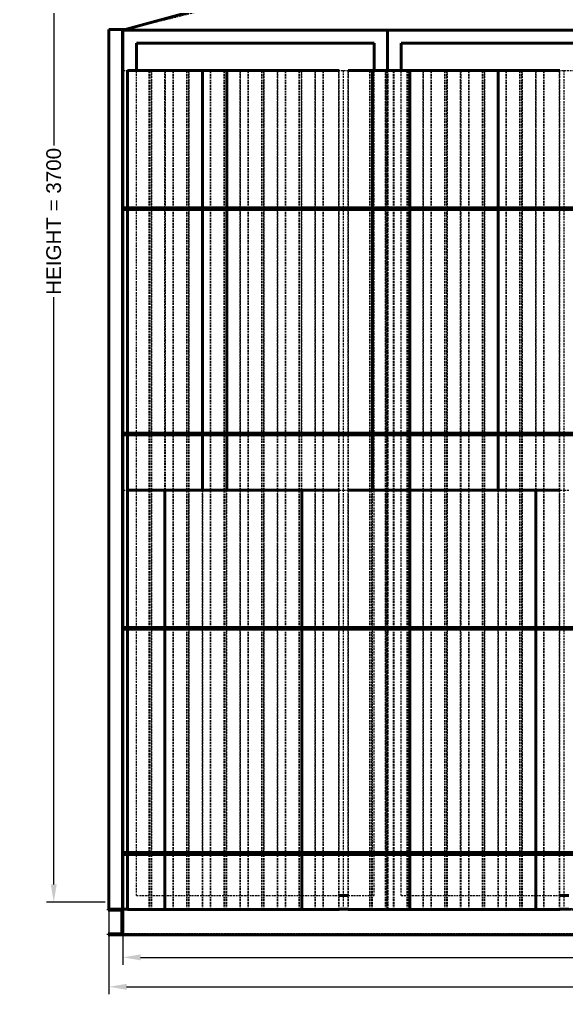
# Model space of a CAD drawing. Header units: millimetres. Extents: x 1091 to 14628, y 360 to 10440.
# Drawn here: x 1091 to 2578, y 6268 to 8922 of the extents above; entities that cross this region are included whole.
import ezdxf

# ---------------------------------------------------------------- set-up
doc = ezdxf.new("R2010")
doc.units = ezdxf.units.MM
doc.linetypes.add('Hidden', pattern=[15, 5, -3, 5, -2])
for name, color, linetype, lineweight in [('Default', 7, 'Continuous', 50), ('Edges', 7, 'Hidden', 15), ('HiddenEdges', 2, 'Hidden', 15), ('HiddenSilhouettes', 2, 'Hidden', 15), ('HiddenWires', 7, 'Hidden', 15), ('Silhouettes', 7, 'Continuous', 50), ('Wires', 7, 'Hidden', 15)]:
    doc.layers.add(name, color=color, linetype=linetype, lineweight=lineweight)
doc.layers.add('Dimension', color=7, linetype='Continuous', lineweight=50, true_color=0x6495ed)
doc.styles.add('Default', font='arial.ttf')
doc.dimstyles.get("Standard").update_dxf_attribs({"dimtxt": 0.18, "dimasz": 0.18, "dimexe": 0.18, "dimexo": 0.0625, "dimgap": 0.09, "dimtad": 0, "dimtih": 1, "dimtoh": 1, "dimdec": 4, "dimzin": 0, "dimdsep": 46, "dimtxsty": 'Standard', "dimcen": 0.09, "dimadec": 0, "dimazin": 0, "dimtfac": 1, "dimtdec": 4, "dimtofl": 0, "dimtmove": 0, "dimatfit": 3, "dimfxl": 1, "dimtolj": 1, "dimtzin": 0, "dimarcsym": 0})

# ---------------------------------------------------------------- blocks, each defined once
blk = doc.blocks.new('Left')
at = {"layer": 'Edges'}
blk.add_lwpolyline([(-1500, 519.8), (-282.8, 819.8)], dxfattribs=at)
for points in [[(-1427.3, 409.8, 0)], [(-1363.7, 409.8, 0)], [(-1362.5, 409.8, 0)], [(-1326.5, 409.8, 0)], [(-1325.3, 409.8, 0)], [(-1261.7, 409.8, 0)], [(-1260.5, 409.8, 0)], [(-1224.5, 409.8, 0)], [(-1223.3, 409.8, 0)], [(-1159.7, 409.8, 0)], [(-1121.3, 409.8, 0)], [(-1057.7, 409.8, 0)], [(-1056.5, 409.8, 0)], [(-1020.5, 409.8, 0)], [(-976.3, 409.8, 0)], [(-954.5, 409.8, 0)], [(-762.5, 409.8, 0)], [(-726.5, 409.8, 0)], [(-725.3, 409.8, 0)], [(-682.3, 409.8, 0)], [(-661.7, 409.8, 0)], [(-660.5, 409.8, 0)], [(-624.5, 409.8, 0)], [(-623.3, 409.8, 0)], [(-559.7, 409.8, 0)], [(-558.5, 409.8, 0)], [(-522.5, 409.8, 0)], [(-521.3, 409.8, 0)], [(-456.5, 409.8, 0)], [(-420.5, 409.8, 0)], [(-419.3, 409.8, 0)], [(-376.3, 409.8, 0)], [(-355.7, 409.8, 0)]]:
    blk.add_polyline3d(points, close=True, dxfattribs=at)
for points in [[(-1421.5, 36.8, 0), (-1421.5, 409.8, 0)], [(-1385.5, 36.8, 0), (-1385.5, 409.8, 0)], [(-1319.5, 36.8, 0), (-1319.5, 409.8, 0)], [(-1181.5, 36.8, 0), (-1181.5, 409.8, 0)], [(-1115.5, 36.8, 0), (-1115.5, 409.8, 0)], [(-1079.5, 36.8, 0), (-1079.5, 409.8, 0)], [(-1013.5, 36.8, 0), (-1013.5, 409.8, 0)], [(-977.5, 36.8, 0), (-977.5, 409.8, 0)], [(-911.5, 36.8, 0), (-911.5, 409.8, 0)], [(-887.5, 36.8, 0), (-887.5, 409.8, 0)], [(-785.5, 36.8, 0), (-785.5, 409.8, 0)], [(-683.5, 36.8, 0), (-683.5, 409.8, 0)], [(-617.5, 36.8, 0), (-617.5, 409.8, 0)], [(-581.5, 36.8, 0), (-581.5, 409.8, 0)], [(-515.5, 36.8, 0), (-515.5, 409.8, 0)], [(-413.5, 36.8, 0), (-413.5, 409.8, 0)], [(-377.5, 36.8, 0), (-377.5, 409.8, 0)], [(-311.5, 36.8, 0), (-311.5, 409.8, 0)], [(-1421.5, -575.2, 0), (-1421.5, 31.8, 0)], [(-1385.5, -575.2, 0), (-1385.5, 31.8, 0)], [(-1319.5, -575.2, 0), (-1319.5, 31.8, 0)], [(-1181.5, -575.2, 0), (-1181.5, 31.8, 0)], [(-1115.5, -575.2, 0), (-1115.5, 31.8, 0)], [(-1079.5, -575.2, 0), (-1079.5, 31.8, 0)], [(-1013.5, -575.2, 0), (-1013.5, 31.8, 0)], [(-977.5, -575.2, 0), (-977.5, 31.8, 0)], [(-911.5, -575.2, 0), (-911.5, 31.8, 0)], [(-887.5, -575.2, 0), (-887.5, 31.8, 0)], [(-785.5, -575.2, 0), (-785.5, 31.8, 0)], [(-683.5, -575.2, 0), (-683.5, 31.8, 0)], [(-617.5, -575.2, 0), (-617.5, 31.8, 0)], [(-581.5, -575.2, 0), (-581.5, 31.8, 0)], [(-515.5, -575.2, 0), (-515.5, 31.8, 0)], [(-413.5, -575.2, 0), (-413.5, 31.8, 0)], [(-377.5, -575.2, 0), (-377.5, 31.8, 0)], [(-311.5, -575.2, 0), (-311.5, 31.8, 0)], [(-1421.5, -730.2, 0), (-1421.5, -580.2, 0)], [(-1385.5, -730.2, 0), (-1385.5, -580.2, 0)], [(-1319.5, -730.2, 0), (-1319.5, -580.2, 0)], [(-1181.5, -730.2, 0), (-1181.5, -580.2, 0)], [(-1115.5, -730.2, 0), (-1115.5, -580.2, 0)], [(-1079.5, -730.2, 0), (-1079.5, -580.2, 0)], [(-1013.5, -730.2, 0), (-1013.5, -580.2, 0)], [(-977.5, -730.2, 0), (-977.5, -580.2, 0)], [(-911.5, -730.2, 0), (-911.5, -580.2, 0)], [(-887.5, -730.2, 0), (-887.5, -580.2, 0)], [(-785.5, -730.2, 0), (-785.5, -580.2, 0)], [(-683.5, -730.2, 0), (-683.5, -580.2, 0)], [(-617.5, -730.2, 0), (-617.5, -580.2, 0)], [(-581.5, -730.2, 0), (-581.5, -580.2, 0)], [(-515.5, -730.2, 0), (-515.5, -580.2, 0)], [(-413.5, -730.2, 0), (-413.5, -580.2, 0)], [(-377.5, -730.2, 0), (-377.5, -580.2, 0)], [(-311.5, -730.2, 0), (-311.5, -580.2, 0)], [(-1421.5, -1103.2, 0), (-1421.5, -730.2, 0)], [(-1319.5, -1103.2, 0), (-1319.5, -730.2, 0)], [(-1283.5, -1103.2, 0), (-1283.5, -730.2, 0)], [(-1217.5, -1103.2, 0), (-1217.5, -730.2, 0)], [(-1181.5, -1103.2, 0), (-1181.5, -730.2, 0)], [(-1115.5, -1103.2, 0), (-1115.5, -730.2, 0)], [(-1079.5, -1103.2, 0), (-1079.5, -730.2, 0)], [(-977.5, -1103.2, 0), (-977.5, -730.2, 0)], [(-911.5, -1103.2, 0), (-911.5, -730.2, 0)], [(-887.5, -1103.2, 0), (-887.5, -730.2, 0)], [(-821.5, -1103.2, 0), (-821.5, -730.2, 0)], [(-785.5, -1103.2, 0), (-785.5, -730.2, 0)], [(-683.5, -1103.2, 0), (-683.5, -730.2, 0)], [(-617.5, -1103.2, 0), (-617.5, -730.2, 0)], [(-581.5, -1103.2, 0), (-581.5, -730.2, 0)], [(-515.5, -1103.2, 0), (-515.5, -730.2, 0)], [(-479.5, -1103.2, 0), (-479.5, -730.2, 0)], [(-413.5, -1103.2, 0), (-413.5, -730.2, 0)], [(-311.5, -1103.2, 0), (-311.5, -730.2, 0)], [(-1421.5, -1715.2, 0), (-1421.5, -1108.2, 0)], [(-1319.5, -1715.2, 0), (-1319.5, -1108.2, 0)], [(-1283.5, -1715.2, 0), (-1283.5, -1108.2, 0)], [(-1217.5, -1715.2, 0), (-1217.5, -1108.2, 0)], [(-1181.5, -1715.2, 0), (-1181.5, -1108.2, 0)], [(-1115.5, -1715.2, 0), (-1115.5, -1108.2, 0)], [(-1079.5, -1715.2, 0), (-1079.5, -1108.2, 0)], [(-977.5, -1715.2, 0), (-977.5, -1108.2, 0)], [(-911.5, -1715.2, 0), (-911.5, -1108.2, 0)], [(-887.5, -1715.2, 0), (-887.5, -1108.2, 0)], [(-821.5, -1715.2, 0), (-821.5, -1108.2, 0)], [(-785.5, -1715.2, 0), (-785.5, -1108.2, 0)], [(-683.5, -1715.2, 0), (-683.5, -1108.2, 0)], [(-617.5, -1715.2, 0), (-617.5, -1108.2, 0)], [(-581.5, -1715.2, 0), (-581.5, -1108.2, 0)], [(-515.5, -1715.2, 0), (-515.5, -1108.2, 0)], [(-479.5, -1715.2, 0), (-479.5, -1108.2, 0)], [(-413.5, -1715.2, 0), (-413.5, -1108.2, 0)], [(-311.5, -1715.2, 0), (-311.5, -1108.2, 0)], [(-1421.5, -1870.2, 0), (-1421.5, -1720.2, 0)], [(-1319.5, -1870.2, 0), (-1319.5, -1720.2, 0)], [(-1283.5, -1870.2, 0), (-1283.5, -1720.2, 0)], [(-1217.5, -1870.2, 0), (-1217.5, -1720.2, 0)], [(-1181.5, -1870.2, 0), (-1181.5, -1720.2, 0)], [(-1115.5, -1870.2, 0), (-1115.5, -1720.2, 0)], [(-1079.5, -1870.2, 0), (-1079.5, -1720.2, 0)], [(-977.5, -1870.2, 0), (-977.5, -1720.2, 0)], [(-911.5, -1870.2, 0), (-911.5, -1720.2, 0)], [(-887.5, -1870.2, 0), (-887.5, -1720.2, 0)], [(-821.5, -1870.2, 0), (-821.5, -1720.2, 0)], [(-785.5, -1870.2, 0), (-785.5, -1720.2, 0)], [(-683.5, -1870.2, 0), (-683.5, -1720.2, 0)], [(-617.5, -1870.2, 0), (-617.5, -1720.2, 0)], [(-581.5, -1870.2, 0), (-581.5, -1720.2, 0)], [(-515.5, -1870.2, 0), (-515.5, -1720.2, 0)], [(-479.5, -1870.2, 0), (-479.5, -1720.2, 0)], [(-413.5, -1870.2, 0), (-413.5, -1720.2, 0)], [(-311.5, -1870.2, 0), (-311.5, -1720.2, 0)]]:
    blk.add_polyline3d(points, dxfattribs=at)
at = {"layer": 'HiddenEdges'}
for points in [[(-1536.8, 506, 0), (-1538, 506, 0)], [(-1536.8, -1867.8, 0), (-1536.8, 519.8, 0)], [(-1500, 519.8, 0), (-1536.8, 519.8, 0)], [(-1498.8, -1867.8, 0), (-1498.8, 519.8, 0)], [(-781.2, -1867.8, 0), (-781.2, 519.8, 0)], [(-778.8, -1867.8, 0), (-778.8, 519.8, 0)], [(-1427.3, -730.2, 0), (-1427.3, 409.8, 0)], [(-1363.7, -730.2, 0), (-1363.7, 409.8, 0)], [(-1362.5, -730.2, 0), (-1362.5, 409.8, 0)], [(-1326.5, -730.2, 0), (-1326.5, 409.8, 0)], [(-1325.3, -730.2, 0), (-1325.3, 409.8, 0)], [(-1261.7, -730.2, 0), (-1261.7, 409.8, 0)], [(-1260.5, -730.2, 0), (-1260.5, 409.8, 0)], [(-1224.5, -730.2, 0), (-1224.5, 409.8, 0)], [(-1223.3, -730.2, 0), (-1223.3, 409.8, 0)], [(-1159.7, -730.2, 0), (-1159.7, 409.8, 0)], [(-1121.3, -730.2, 0), (-1121.3, 409.8, 0)], [(-1057.7, -730.2, 0), (-1057.7, 409.8, 0)], [(-1056.5, -730.2, 0), (-1056.5, 409.8, 0)], [(-1020.5, -730.2, 0), (-1020.5, 409.8, 0)], [(-976.3, -730.2, 0), (-976.3, 409.8, 0)], [(-954.5, -730.2, 0), (-954.5, 409.8, 0)], [(-762.5, -730.2, 0), (-762.5, 409.8, 0)], [(-726.5, -730.2, 0), (-726.5, 409.8, 0)], [(-725.3, -730.2, 0), (-725.3, 409.8, 0)], [(-682.3, -730.2, 0), (-682.3, 409.8, 0)], [(-661.7, -730.2, 0), (-661.7, 409.8, 0)], [(-660.5, -730.2, 0), (-660.5, 409.8, 0)], [(-624.5, -730.2, 0), (-624.5, 409.8, 0)], [(-623.3, -730.2, 0), (-623.3, 409.8, 0)], [(-559.7, -730.2, 0), (-559.7, 409.8, 0)], [(-558.5, -730.2, 0), (-558.5, 409.8, 0)], [(-522.5, -730.2, 0), (-522.5, 409.8, 0)], [(-521.3, -730.2, 0), (-521.3, 409.8, 0)], [(-456.5, -730.2, 0), (-456.5, 409.8, 0)], [(-420.5, -730.2, 0), (-420.5, 409.8, 0)], [(-419.3, -730.2, 0), (-419.3, 409.8, 0)], [(-376.3, -730.2, 0), (-376.3, 409.8, 0)], [(-355.7, -730.2, 0), (-355.7, 409.8, 0)], [(-1421.5, 31.8, 0), (-1421.5, 36.8, 0)], [(-1385.5, 31.8, 0), (-1385.5, 36.8, 0)], [(-1319.5, 31.8, 0), (-1319.5, 36.8, 0)], [(-1181.5, 31.8, 0), (-1181.5, 36.8, 0)], [(-1115.5, 31.8, 0), (-1115.5, 36.8, 0)], [(-1079.5, 31.8, 0), (-1079.5, 36.8, 0)], [(-1013.5, 31.8, 0), (-1013.5, 36.8, 0)], [(-977.5, 31.8, 0), (-977.5, 36.8, 0)], [(-911.5, 31.8, 0), (-911.5, 36.8, 0)], [(-887.5, 31.8, 0), (-887.5, 36.8, 0)], [(-785.5, 31.8, 0), (-785.5, 36.8, 0)], [(-683.5, 31.8, 0), (-683.5, 36.8, 0)], [(-617.5, 31.8, 0), (-617.5, 36.8, 0)], [(-581.5, 31.8, 0), (-581.5, 36.8, 0)], [(-515.5, 31.8, 0), (-515.5, 36.8, 0)], [(-413.5, 31.8, 0), (-413.5, 36.8, 0)], [(-377.5, 31.8, 0), (-377.5, 36.8, 0)], [(-311.5, 31.8, 0), (-311.5, 36.8, 0)], [(-1421.5, -580.2, 0), (-1421.5, -575.2, 0)], [(-1385.5, -580.2, 0), (-1385.5, -575.2, 0)], [(-1319.5, -580.2, 0), (-1319.5, -575.2, 0)], [(-1181.5, -580.2, 0), (-1181.5, -575.2, 0)], [(-1115.5, -580.2, 0), (-1115.5, -575.2, 0)], [(-1079.5, -580.2, 0), (-1079.5, -575.2, 0)], [(-1013.5, -580.2, 0), (-1013.5, -575.2, 0)], [(-977.5, -580.2, 0), (-977.5, -575.2, 0)], [(-911.5, -580.2, 0), (-911.5, -575.2, 0)], [(-887.5, -580.2, 0), (-887.5, -575.2, 0)], [(-785.5, -580.2, 0), (-785.5, -575.2, 0)], [(-683.5, -580.2, 0), (-683.5, -575.2, 0)], [(-617.5, -580.2, 0), (-617.5, -575.2, 0)], [(-581.5, -580.2, 0), (-581.5, -575.2, 0)], [(-515.5, -580.2, 0), (-515.5, -575.2, 0)], [(-413.5, -580.2, 0), (-413.5, -575.2, 0)], [(-377.5, -580.2, 0), (-377.5, -575.2, 0)], [(-311.5, -580.2, 0), (-311.5, -575.2, 0)], [(-1428.5, -1870.2, 0), (-1428.5, -730.2, 0)], [(-1427.3, -1870.2, 0), (-1427.3, -730.2, 0)], [(-1422.7, -1870.2, 0), (-1422.7, -730.2, 0)], [(-1363.7, -1870.2, 0), (-1363.7, -730.2, 0)], [(-1326.5, -1870.2, 0), (-1326.5, -730.2, 0)], [(-1325.3, -1870.2, 0), (-1325.3, -730.2, 0)], [(-1261.7, -1870.2, 0), (-1261.7, -730.2, 0)], [(-1260.5, -1870.2, 0), (-1260.5, -730.2, 0)], [(-1224.5, -1870.2, 0), (-1224.5, -730.2, 0)], [(-1223.3, -1870.2, 0), (-1223.3, -730.2, 0)], [(-1159.7, -1870.2, 0), (-1159.7, -730.2, 0)], [(-1122.5, -1870.2, 0), (-1122.5, -730.2, 0)], [(-1121.3, -1870.2, 0), (-1121.3, -730.2, 0)], [(-1057.7, -1870.2, 0), (-1057.7, -730.2, 0)], [(-1056.5, -1870.2, 0), (-1056.5, -730.2, 0)], [(-1020.5, -1870.2, 0), (-1020.5, -730.2, 0)], [(-1014.7, -1870.2, 0), (-1014.7, -730.2, 0)], [(-955.7, -1870.2, 0), (-955.7, -730.2, 0)], [(-954.5, -1870.2, 0), (-954.5, -730.2, 0)], [(-886.3, -1870.2, 0), (-886.3, -730.2, 0)], [(-828.5, -1870.2, 0), (-828.5, -730.2, 0)], [(-763.7, -1870.2, 0), (-763.7, -730.2, 0)], [(-762.5, -1870.2, 0), (-762.5, -730.2, 0)], [(-726.5, -1870.2, 0), (-726.5, -730.2, 0)], [(-725.3, -1870.2, 0), (-725.3, -730.2, 0)], [(-682.3, -1870.2, 0), (-682.3, -730.2, 0)], [(-661.7, -1870.2, 0), (-661.7, -730.2, 0)], [(-660.5, -1870.2, 0), (-660.5, -730.2, 0)], [(-624.5, -1870.2, 0), (-624.5, -730.2, 0)], [(-623.3, -1870.2, 0), (-623.3, -730.2, 0)], [(-559.7, -1870.2, 0), (-559.7, -730.2, 0)], [(-522.5, -1870.2, 0), (-522.5, -730.2, 0)], [(-521.3, -1870.2, 0), (-521.3, -730.2, 0)], [(-516.7, -1870.2, 0), (-516.7, -730.2, 0)], [(-457.7, -1870.2, 0), (-457.7, -730.2, 0)], [(-456.5, -1870.2, 0), (-456.5, -730.2, 0)], [(-420.5, -1870.2, 0), (-420.5, -730.2, 0)], [(-355.7, -1870.2, 0), (-355.7, -730.2, 0)], [(-354.5, -1870.2, 0), (-354.5, -730.2, 0)], [(-312.7, -1870.2, 0), (-312.7, -730.2, 0)], [(-1421.5, -1108.2, 0), (-1421.5, -1103.2, 0)], [(-1319.5, -1108.2, 0), (-1319.5, -1103.2, 0)], [(-1283.5, -1108.2, 0), (-1283.5, -1103.2, 0)], [(-1217.5, -1108.2, 0), (-1217.5, -1103.2, 0)], [(-1181.5, -1108.2, 0), (-1181.5, -1103.2, 0)], [(-1115.5, -1108.2, 0), (-1115.5, -1103.2, 0)], [(-1079.5, -1108.2, 0), (-1079.5, -1103.2, 0)], [(-977.5, -1108.2, 0), (-977.5, -1103.2, 0)], [(-911.5, -1108.2, 0), (-911.5, -1103.2, 0)], [(-887.5, -1108.2, 0), (-887.5, -1103.2, 0)], [(-821.5, -1108.2, 0), (-821.5, -1103.2, 0)], [(-785.5, -1108.2, 0), (-785.5, -1103.2, 0)], [(-683.5, -1108.2, 0), (-683.5, -1103.2, 0)], [(-617.5, -1108.2, 0), (-617.5, -1103.2, 0)], [(-581.5, -1108.2, 0), (-581.5, -1103.2, 0)], [(-515.5, -1108.2, 0), (-515.5, -1103.2, 0)], [(-479.5, -1108.2, 0), (-479.5, -1103.2, 0)], [(-413.5, -1108.2, 0), (-413.5, -1103.2, 0)], [(-311.5, -1108.2, 0), (-311.5, -1103.2, 0)], [(-1421.5, -1720.2, 0), (-1421.5, -1715.2, 0)], [(-1319.5, -1720.2, 0), (-1319.5, -1715.2, 0)], [(-1283.5, -1720.2, 0), (-1283.5, -1715.2, 0)], [(-1217.5, -1720.2, 0), (-1217.5, -1715.2, 0)], [(-1181.5, -1720.2, 0), (-1181.5, -1715.2, 0)], [(-1115.5, -1720.2, 0), (-1115.5, -1715.2, 0)], [(-1079.5, -1720.2, 0), (-1079.5, -1715.2, 0)], [(-977.5, -1720.2, 0), (-977.5, -1715.2, 0)], [(-911.5, -1720.2, 0), (-911.5, -1715.2, 0)], [(-887.5, -1720.2, 0), (-887.5, -1715.2, 0)], [(-821.5, -1720.2, 0), (-821.5, -1715.2, 0)], [(-785.5, -1720.2, 0), (-785.5, -1715.2, 0)], [(-683.5, -1720.2, 0), (-683.5, -1715.2, 0)], [(-617.5, -1720.2, 0), (-617.5, -1715.2, 0)], [(-581.5, -1720.2, 0), (-581.5, -1715.2, 0)], [(-515.5, -1720.2, 0), (-515.5, -1715.2, 0)], [(-479.5, -1720.2, 0), (-479.5, -1715.2, 0)], [(-413.5, -1720.2, 0), (-413.5, -1715.2, 0)], [(-311.5, -1720.2, 0), (-311.5, -1715.2, 0)], [(-1536.8, -1854, 0), (-1538, -1854, 0)], [(1540, -1869, 0), (-1540, -1869, 0)], [(1540, -1872, 0), (-1540, -1872, 0)], [(-1500, -1867.8, 0), (-1536.8, -1867.8, 0)], [(1503, -1872, 0), (-1503, -1872, 0)], [(-781.2, -1867.8, 0), (-1498.8, -1867.8, 0)], [(358.8, -1867.8, 0), (-778.8, -1867.8, 0)], [(1540, -1936, 0), (-1540, -1936, 0)], [(1503, -1936, 0), (-1503, -1936, 0)], [(1540, -1939, 0), (-1540, -1939, 0)]]:
    blk.add_polyline3d(points, dxfattribs=at)
at = {"layer": 'HiddenSilhouettes'}
for points in [[(-1495.6, 521, 0), (-780, 521, 0)], [(-780, 521, 0), (360, 521, 0)], [(-780, 519.8, 0), (-780, 521, 0)], [(-1486.3, -730.2, 0), (-1486.3, 409.8, 0)], [(-1463.2, -1832.2, 0), (-1463.2, 409.8, 0)], [(-1428.5, -730.2, 0), (-1428.5, 409.8, 0)], [(-1422.7, -730.2, 0), (-1422.7, 409.8, 0)], [(-1384.3, -730.2, 0), (-1384.3, 409.8, 0)], [(-1320.7, -730.2, 0), (-1320.7, 409.8, 0)], [(-1282.3, -730.2, 0), (-1282.3, 409.8, 0)], [(-1218.7, -730.2, 0), (-1218.7, 409.8, 0)], [(-1180.3, -730.2, 0), (-1180.3, 409.8, 0)], [(-1158.5, -730.2, 0), (-1158.5, 409.8, 0)], [(-1122.5, -730.2, 0), (-1122.5, 409.8, 0)], [(-1116.7, -730.2, 0), (-1116.7, 409.8, 0)], [(-1078.3, -730.2, 0), (-1078.3, 409.8, 0)], [(-1019.3, -730.2, 0), (-1019.3, 409.8, 0)], [(-1014.7, -730.2, 0), (-1014.7, 409.8, 0)], [(-955.7, -730.2, 0), (-955.7, 409.8, 0)], [(-912.7, -730.2, 0), (-912.7, 409.8, 0)], [(-886.3, -730.2, 0), (-886.3, 409.8, 0)], [(-828.5, -730.2, 0), (-828.5, 409.8, 0)], [(-827.3, -730.2, 0), (-827.3, 409.8, 0)], [(-822.7, -730.2, 0), (-822.7, 409.8, 0)], [(-816.8, -1832.2, 0), (-816.8, 409.8, 0)], [(-784.3, -730.2, 0), (-784.3, 409.8, 0)], [(-780, -1869, 0), (-780, 409.8, 0)], [(-763.7, -730.2, 0), (-763.7, 409.8, 0)], [(-743.2, -1832.2, 0), (-743.2, 409.8, 0)], [(-720.7, -730.2, 0), (-720.7, 409.8, 0)], [(-618.7, -730.2, 0), (-618.7, 409.8, 0)], [(-580.3, -730.2, 0), (-580.3, 409.8, 0)], [(-516.7, -730.2, 0), (-516.7, 409.8, 0)], [(-478.3, -730.2, 0), (-478.3, 409.8, 0)], [(-457.7, -730.2, 0), (-457.7, 409.8, 0)], [(-414.7, -730.2, 0), (-414.7, 409.8, 0)], [(-354.5, -730.2, 0), (-354.5, 409.8, 0)], [(-312.7, -730.2, 0), (-312.7, 409.8, 0)], [(-1500, 31.8, 0), (-1500, 36.8, 0)], [(-1487.5, 31.8, 0), (-1487.5, 36.8, 0)], [(-1283.5, 31.8, 0), (-1283.5, 36.8, 0)], [(-1217.5, 31.8, 0), (-1217.5, 36.8, 0)], [(-821.5, 31.8, 0), (-821.5, 36.8, 0)], [(-719.5, 31.8, 0), (-719.5, 36.8, 0)], [(-479.5, 31.8, 0), (-479.5, 36.8, 0)], [(-1500, -580.2, 0), (-1500, -575.2, 0)], [(-1487.5, -580.2, 0), (-1487.5, -575.2, 0)], [(-1485, -580.2, 0), (-1485, -575.2, 0)], [(-1475, -580.2, 0), (-1475, -575.2, 0)], [(-1283.5, -580.2, 0), (-1283.5, -575.2, 0)], [(-1217.5, -580.2, 0), (-1217.5, -575.2, 0)], [(-925, -580.2, 0), (-925, -575.2, 0)], [(-915, -580.2, 0), (-915, -575.2, 0)], [(-885, -580.2, 0), (-885, -575.2, 0)], [(-875, -580.2, 0), (-875, -575.2, 0)], [(-821.5, -580.2, 0), (-821.5, -575.2, 0)], [(-719.5, -580.2, 0), (-719.5, -575.2, 0)], [(-479.5, -580.2, 0), (-479.5, -575.2, 0)], [(-325, -580.2, 0), (-325, -575.2, 0)], [(-315, -580.2, 0), (-315, -575.2, 0)], [(-1486.3, -1870.2, 0), (-1486.3, -730.2, 0)], [(-1428.5, -730.2, 0), (-1362.5, -730.2, 0)], [(-1427.3, -730.2, 0), (-1421.5, -730.2, 0)], [(-1385.5, -730.2, 0), (-1363.7, -730.2, 0)], [(-1384.3, -1870.2, 0), (-1384.3, -730.2, 0)], [(-1362.5, -1870.2, 0), (-1362.5, -730.2, 0)], [(-1326.5, -730.2, 0), (-1260.5, -730.2, 0)], [(-1325.3, -730.2, 0), (-1319.5, -730.2, 0)], [(-1320.7, -1870.2, 0), (-1320.7, -730.2, 0)], [(-1283.5, -730.2, 0), (-1261.7, -730.2, 0)], [(-1282.3, -1870.2, 0), (-1282.3, -730.2, 0)], [(-1224.5, -730.2, 0), (-1158.5, -730.2, 0)], [(-1223.3, -730.2, 0), (-1217.5, -730.2, 0)], [(-1218.7, -1870.2, 0), (-1218.7, -730.2, 0)], [(-1181.5, -730.2, 0), (-1159.7, -730.2, 0)], [(-1180.3, -1870.2, 0), (-1180.3, -730.2, 0)], [(-1158.5, -1870.2, 0), (-1158.5, -730.2, 0)], [(-1122.5, -730.2, 0), (-1058.8, -730.2, 0)], [(-1121.3, -730.2, 0), (-1115.5, -730.2, 0)], [(-1116.7, -1870.2, 0), (-1116.7, -730.2, 0)], [(-1079.5, -730.2, 0), (-1058.8, -730.2, 0)], [(-1078.3, -1870.2, 0), (-1078.3, -730.2, 0)], [(-1020.5, -730.2, 0), (-962.5, -730.2, 0)], [(-1019.3, -1870.2, 0), (-1019.3, -730.2, 0)], [(-1019.3, -730.2, 0), (-1013.5, -730.2, 0)], [(-977.5, -730.2, 0), (-962.5, -730.2, 0)], [(-976.3, -1870.2, 0), (-976.3, -730.2, 0)], [(-912.7, -1870.2, 0), (-912.7, -730.2, 0)], [(-828.5, -730.2, 0), (-770, -730.2, 0)], [(-827.3, -1870.2, 0), (-827.3, -730.2, 0)], [(-827.3, -730.2, 0), (-821.5, -730.2, 0)], [(-822.7, -1870.2, 0), (-822.7, -730.2, 0)], [(-785.5, -730.2, 0), (-770, -730.2, 0)], [(-784.3, -1870.2, 0), (-784.3, -730.2, 0)], [(-726.5, -730.2, 0), (-673.7, -730.2, 0)], [(-725.3, -730.2, 0), (-719.5, -730.2, 0)], [(-720.7, -1870.2, 0), (-720.7, -730.2, 0)], [(-683.5, -730.2, 0), (-673.7, -730.2, 0)], [(-624.5, -730.2, 0), (-577.5, -730.2, 0)], [(-623.3, -730.2, 0), (-617.5, -730.2, 0)], [(-618.7, -1870.2, 0), (-618.7, -730.2, 0)], [(-581.5, -730.2, 0), (-577.5, -730.2, 0)], [(-580.3, -1870.2, 0), (-580.3, -730.2, 0)], [(-558.5, -1870.2, 0), (-558.5, -730.2, 0)], [(-522.5, -730.2, 0), (-456.5, -730.2, 0)], [(-521.3, -730.2, 0), (-515.5, -730.2, 0)], [(-479.5, -730.2, 0), (-457.7, -730.2, 0)], [(-478.3, -1870.2, 0), (-478.3, -730.2, 0)], [(-420.5, -730.2, 0), (-354.5, -730.2, 0)], [(-419.3, -1870.2, 0), (-419.3, -730.2, 0)], [(-419.3, -730.2, 0), (-413.5, -730.2, 0)], [(-414.7, -1870.2, 0), (-414.7, -730.2, 0)], [(-377.5, -730.2, 0), (-355.7, -730.2, 0)], [(-376.3, -1870.2, 0), (-376.3, -730.2, 0)], [(-1500, -1108.2, 0), (-1500, -1103.2, 0)], [(-1487.5, -1108.2, 0), (-1487.5, -1103.2, 0)], [(-1385.5, -1108.2, 0), (-1385.5, -1103.2, 0)], [(-1013.5, -1108.2, 0), (-1013.5, -1103.2, 0)], [(-719.5, -1108.2, 0), (-719.5, -1103.2, 0)], [(-377.5, -1108.2, 0), (-377.5, -1103.2, 0)], [(-1500, -1720.2, 0), (-1500, -1715.2, 0)], [(-1487.5, -1720.2, 0), (-1487.5, -1715.2, 0)], [(-1485, -1720.2, 0), (-1485, -1715.2, 0)], [(-1475, -1720.2, 0), (-1475, -1715.2, 0)], [(-1385.5, -1720.2, 0), (-1385.5, -1715.2, 0)], [(-1013.5, -1720.2, 0), (-1013.5, -1715.2, 0)], [(-925, -1720.2, 0), (-925, -1715.2, 0)], [(-915, -1720.2, 0), (-915, -1715.2, 0)], [(-885, -1720.2, 0), (-885, -1715.2, 0)], [(-875, -1720.2, 0), (-875, -1715.2, 0)], [(-719.5, -1720.2, 0), (-719.5, -1715.2, 0)], [(-377.5, -1720.2, 0), (-377.5, -1715.2, 0)], [(-325, -1720.2, 0), (-325, -1715.2, 0)], [(-315, -1720.2, 0), (-315, -1715.2, 0)], [(-1463.2, -1832.2, 0), (-911.5, -1832.2, 0)], [(-887.5, -1832.2, 0), (-816.8, -1832.2, 0)], [(-743.2, -1832.2, 0), (-311.5, -1832.2, 0)], [(-1501.2, -1870.2, 0), (-1501.2, -1869, 0)], [(-1501.2, -1870.2, 0), (-1500, -1870.2, 0)], [(-1487.5, -1869, 0), (-911.5, -1869, 0)], [(-1428.5, -1870.2, 0), (-1362.5, -1870.2, 0)], [(-1427.3, -1870.2, 0), (-1421.5, -1870.2, 0)], [(-1385.5, -1870.2, 0), (-1363.7, -1870.2, 0)], [(-1326.5, -1870.2, 0), (-1260.5, -1870.2, 0)], [(-1325.3, -1870.2, 0), (-1319.5, -1870.2, 0)], [(-1283.5, -1870.2, 0), (-1261.7, -1870.2, 0)], [(-1224.5, -1870.2, 0), (-1158.5, -1870.2, 0)], [(-1223.3, -1870.2, 0), (-1217.5, -1870.2, 0)], [(-1181.5, -1870.2, 0), (-1159.7, -1870.2, 0)], [(-1122.5, -1870.2, 0), (-1058.8, -1870.2, 0)], [(-1121.3, -1870.2, 0), (-1115.5, -1870.2, 0)], [(-1079.5, -1870.2, 0), (-1058.8, -1870.2, 0)], [(-1020.5, -1870.2, 0), (-962.5, -1870.2, 0)], [(-1019.3, -1870.2, 0), (-1013.5, -1870.2, 0)], [(-977.5, -1870.2, 0), (-962.5, -1870.2, 0)], [(-887.5, -1869, 0), (-311.5, -1869, 0)], [(-828.5, -1870.2, 0), (-770, -1870.2, 0)], [(-827.3, -1870.2, 0), (-821.5, -1870.2, 0)], [(-785.5, -1870.2, 0), (-770, -1870.2, 0)], [(-726.5, -1870.2, 0), (-673.7, -1870.2, 0)], [(-725.3, -1870.2, 0), (-719.5, -1870.2, 0)], [(-683.5, -1870.2, 0), (-673.7, -1870.2, 0)], [(-624.5, -1870.2, 0), (-577.5, -1870.2, 0)], [(-623.3, -1870.2, 0), (-617.5, -1870.2, 0)], [(-581.5, -1870.2, 0), (-577.5, -1870.2, 0)], [(-522.5, -1870.2, 0), (-456.5, -1870.2, 0)], [(-521.3, -1870.2, 0), (-515.5, -1870.2, 0)], [(-479.5, -1870.2, 0), (-457.7, -1870.2, 0)], [(-420.5, -1870.2, 0), (-354.5, -1870.2, 0)], [(-419.3, -1870.2, 0), (-413.5, -1870.2, 0)], [(-377.5, -1870.2, 0), (-355.7, -1870.2, 0)]]:
    blk.add_polyline3d(points, dxfattribs=at)
at = {"layer": 'HiddenWires'}
for points in [[(-900, 31.8, 0), (-900, 36.8, 0)], [(-300, 31.8, 0), (-300, 36.8, 0)], [(-900, -580.2, 0), (-900, -575.2, 0)], [(-300, -580.2, 0), (-300, -575.2, 0)], [(-1487.5, -730.2, 0), (-911.5, -730.2, 0)], [(-887.5, -730.2, 0), (-311.5, -730.2, 0)], [(-900, -1108.2, 0), (-900, -1103.2, 0)], [(-300, -1108.2, 0), (-300, -1103.2, 0)], [(-900, -1720.2, 0), (-900, -1715.2, 0)], [(-300, -1720.2, 0), (-300, -1715.2, 0)], [(-1487.5, -1870.2, 0), (-911.5, -1870.2, 0)], [(-887.5, -1870.2, 0), (-311.5, -1870.2, 0)]]:
    blk.add_polyline3d(points, dxfattribs=at)
at = {"layer": 'Silhouettes'}
for points in [[(-1500, 519.8, 0), (-399.5, 819.8, 0)], [(-1538, -1869, 0), (-1538, 521, 0)], [(-1538, 521, 0), (-1500, 521, 0)], [(-1501.2, 519.8, 0), (-1500, 519.8, 0)], [(-1501.2, -1869, 0), (-1501.2, 519.8, 0)], [(-1500, 36.8, 0), (-1500, 521, 0)], [(-1500, 521, 0), (-1495.6, 521, 0)], [(-1500, 519.8, 0), (1500, 519.8, 0)], [(-780, 409.8, 0), (-780, 519.8, 0)], [(-1463.2, 484.2, 0), (-816.8, 484.2, 0)], [(-1463.2, 409.8, 0), (-1463.2, 484.2, 0)], [(-816.8, 409.8, 0), (-816.8, 484.2, 0)], [(-743.2, 409.8, 0), (-743.2, 484.2, 0)], [(-743.2, 484.2, 0), (323.2, 484.2, 0)], [(-1487.5, 409.8, 0), (-1421.5, 409.8, 0)], [(-1487.5, 36.8, 0), (-1487.5, 409.8, 0)], [(-1428.5, 409.8, 0), (-1362.5, 409.8, 0)], [(-1427.3, 409.8, 0), (-1363.7, 409.8, 0)], [(-1385.5, 409.8, 0), (-1319.5, 409.8, 0)], [(-1326.5, 409.8, 0), (-1260.5, 409.8, 0)], [(-1325.3, 409.8, 0), (-1261.7, 409.8, 0)], [(-1283.5, 409.8, 0), (-1217.5, 409.8, 0)], [(-1283.5, 36.8, 0), (-1283.5, 409.8, 0)], [(-1224.5, 409.8, 0), (-1158.5, 409.8, 0)], [(-1223.3, 409.8, 0), (-1159.7, 409.8, 0)], [(-1217.5, 36.8, 0), (-1217.5, 409.8, 0)], [(-1181.5, 409.8, 0), (-1115.5, 409.8, 0)], [(-1122.5, 409.8, 0), (-1056.5, 409.8, 0)], [(-1121.3, 409.8, 0), (-1057.7, 409.8, 0)], [(-1079.5, 409.8, 0), (-1013.5, 409.8, 0)], [(-1020.5, 409.8, 0), (-962.5, 409.8, 0)], [(-1019.3, 409.8, 0), (-962.5, 409.8, 0)], [(-977.5, 409.8, 0), (-911.5, 409.8, 0)], [(-887.5, 409.8, 0), (-821.5, 409.8, 0)], [(-828.5, 409.8, 0), (-770, 409.8, 0)], [(-827.3, 409.8, 0), (-770, 409.8, 0)], [(-821.5, 36.8, 0), (-821.5, 409.8, 0)], [(-785.5, 409.8, 0), (-719.5, 409.8, 0)], [(-726.5, 409.8, 0), (-673.7, 409.8, 0)], [(-725.3, 409.8, 0), (-673.7, 409.8, 0)], [(-719.5, 36.8, 0), (-719.5, 409.8, 0)], [(-683.5, 409.8, 0), (-617.5, 409.8, 0)], [(-624.5, 409.8, 0), (-577.5, 409.8, 0)], [(-623.3, 409.8, 0), (-577.5, 409.8, 0)], [(-581.5, 409.8, 0), (-515.5, 409.8, 0)], [(-522.5, 409.8, 0), (-456.5, 409.8, 0)], [(-521.3, 409.8, 0), (-457.7, 409.8, 0)], [(-479.5, 409.8, 0), (-413.5, 409.8, 0)], [(-479.5, 36.8, 0), (-479.5, 409.8, 0)], [(-420.5, 409.8, 0), (-354.5, 409.8, 0)], [(-419.3, 409.8, 0), (-355.7, 409.8, 0)], [(-377.5, 409.8, 0), (-311.5, 409.8, 0)], [(-1500, 36.8, 0), (-900, 36.8, 0)], [(-1500, 31.8, 0), (-1500, 36.8, 0)], [(-1500, -575.2, 0), (-1500, 31.8, 0)], [(-1500, 31.8, 0), (-900, 31.8, 0)], [(-1487.5, -575.2, 0), (-1487.5, 31.8, 0)], [(-1283.5, -575.2, 0), (-1283.5, 31.8, 0)], [(-1217.5, -575.2, 0), (-1217.5, 31.8, 0)], [(-900, 36.8, 0), (-300, 36.8, 0)], [(-900, 31.8, 0), (-900, 36.8, 0)], [(-900, 31.8, 0), (-300, 31.8, 0)], [(-821.5, -575.2, 0), (-821.5, 31.8, 0)], [(-719.5, -575.2, 0), (-719.5, 31.8, 0)], [(-479.5, -575.2, 0), (-479.5, 31.8, 0)], [(-300, 36.8, 0), (300, 36.8, 0)], [(-300, 31.8, 0), (-300, 36.8, 0)], [(-300, 31.8, 0), (300, 31.8, 0)], [(-1500, -575.2, 0), (-900, -575.2, 0)], [(-1500, -580.2, 0), (-1500, -575.2, 0)], [(-1500, -1103.2, 0), (-1500, -580.2, 0)], [(-1500, -580.2, 0), (-900, -580.2, 0)], [(-1487.5, -730.2, 0), (-1487.5, -580.2, 0)], [(-1283.5, -730.2, 0), (-1283.5, -580.2, 0)], [(-1217.5, -730.2, 0), (-1217.5, -580.2, 0)], [(-900, -575.2, 0), (-300, -575.2, 0)], [(-900, -580.2, 0), (-900, -575.2, 0)], [(-900, -580.2, 0), (-300, -580.2, 0)], [(-821.5, -730.2, 0), (-821.5, -580.2, 0)], [(-719.5, -730.2, 0), (-719.5, -580.2, 0)], [(-479.5, -730.2, 0), (-479.5, -580.2, 0)], [(-300, -575.2, 0), (300, -575.2, 0)], [(-300, -580.2, 0), (-300, -575.2, 0)], [(-300, -580.2, 0), (300, -580.2, 0)], [(-1487.5, -1103.2, 0), (-1487.5, -730.2, 0)], [(-1487.5, -730.2, 0), (-1421.5, -730.2, 0)], [(-1421.5, -730.2, 0), (-1385.5, -730.2, 0)], [(-1385.5, -1103.2, 0), (-1385.5, -730.2, 0)], [(-1385.5, -730.2, 0), (-1319.5, -730.2, 0)], [(-1319.5, -730.2, 0), (-1283.5, -730.2, 0)], [(-1283.5, -730.2, 0), (-1217.5, -730.2, 0)], [(-1217.5, -730.2, 0), (-1181.5, -730.2, 0)], [(-1181.5, -730.2, 0), (-1115.5, -730.2, 0)], [(-1115.5, -730.2, 0), (-1079.5, -730.2, 0)], [(-1079.5, -730.2, 0), (-1013.5, -730.2, 0)], [(-1013.5, -1103.2, 0), (-1013.5, -730.2, 0)], [(-1013.5, -730.2, 0), (-977.5, -730.2, 0)], [(-977.5, -730.2, 0), (-911.5, -730.2, 0)], [(-887.5, -730.2, 0), (-821.5, -730.2, 0)], [(-821.5, -730.2, 0), (-785.5, -730.2, 0)], [(-785.5, -730.2, 0), (-719.5, -730.2, 0)], [(-719.5, -1103.2, 0), (-719.5, -730.2, 0)], [(-719.5, -730.2, 0), (-683.5, -730.2, 0)], [(-683.5, -730.2, 0), (-617.5, -730.2, 0)], [(-617.5, -730.2, 0), (-581.5, -730.2, 0)], [(-581.5, -730.2, 0), (-515.5, -730.2, 0)], [(-515.5, -730.2, 0), (-479.5, -730.2, 0)], [(-479.5, -730.2, 0), (-413.5, -730.2, 0)], [(-413.5, -730.2, 0), (-377.5, -730.2, 0)], [(-377.5, -1103.2, 0), (-377.5, -730.2, 0)], [(-377.5, -730.2, 0), (-311.5, -730.2, 0)], [(-1500, -1103.2, 0), (-900, -1103.2, 0)], [(-1500, -1108.2, 0), (-1500, -1103.2, 0)], [(-1500, -1715.2, 0), (-1500, -1108.2, 0)], [(-1500, -1108.2, 0), (-900, -1108.2, 0)], [(-1487.5, -1715.2, 0), (-1487.5, -1108.2, 0)], [(-1385.5, -1715.2, 0), (-1385.5, -1108.2, 0)], [(-1013.5, -1715.2, 0), (-1013.5, -1108.2, 0)], [(-900, -1103.2, 0), (-300, -1103.2, 0)], [(-900, -1108.2, 0), (-900, -1103.2, 0)], [(-900, -1108.2, 0), (-300, -1108.2, 0)], [(-719.5, -1715.2, 0), (-719.5, -1108.2, 0)], [(-377.5, -1715.2, 0), (-377.5, -1108.2, 0)], [(-300, -1103.2, 0), (300, -1103.2, 0)], [(-300, -1108.2, 0), (-300, -1103.2, 0)], [(-300, -1108.2, 0), (300, -1108.2, 0)], [(-1500, -1715.2, 0), (-900, -1715.2, 0)], [(-1500, -1720.2, 0), (-1500, -1715.2, 0)], [(-1500, -1817.8, 0), (-1500, -1720.2, 0)], [(-1500, -1720.2, 0), (-900, -1720.2, 0)], [(-1487.5, -1870.2, 0), (-1487.5, -1720.2, 0)], [(-1385.5, -1870.2, 0), (-1385.5, -1720.2, 0)], [(-1013.5, -1870.2, 0), (-1013.5, -1720.2, 0)], [(-900, -1715.2, 0), (-300, -1715.2, 0)], [(-900, -1720.2, 0), (-900, -1715.2, 0)], [(-900, -1720.2, 0), (-300, -1720.2, 0)], [(-719.5, -1870.2, 0), (-719.5, -1720.2, 0)], [(-377.5, -1870.2, 0), (-377.5, -1720.2, 0)], [(-300, -1715.2, 0), (300, -1715.2, 0)], [(-300, -1720.2, 0), (-300, -1715.2, 0)], [(-300, -1720.2, 0), (300, -1720.2, 0)], [(-1500, -1870.2, 0), (-1500, -1817.8, 0)], [(-911.5, -1832.2, 0), (-887.5, -1832.2, 0)], [(-311.5, -1832.2, 0), (-287.5, -1832.2, 0)], [(-1540, -1872, 0), (-1540, -1869, 0)], [(-1540, -1869, 0), (-1500, -1869, 0)], [(-1540, -1872, 0), (-1503, -1872, 0)], [(-1503, -1936, 0), (-1503, -1872, 0)], [(-1500, -1939, 0), (-1500, -1869, 0)], [(-1500, -1869, 0), (-1487.5, -1869, 0)], [(-1487.5, -1870.2, 0), (-1421.5, -1870.2, 0)], [(-1421.5, -1870.2, 0), (-1385.5, -1870.2, 0)], [(-1385.5, -1870.2, 0), (-1319.5, -1870.2, 0)], [(-1319.5, -1870.2, 0), (-1283.5, -1870.2, 0)], [(-1283.5, -1870.2, 0), (-1217.5, -1870.2, 0)], [(-1217.5, -1870.2, 0), (-1181.5, -1870.2, 0)], [(-1181.5, -1870.2, 0), (-1115.5, -1870.2, 0)], [(-1115.5, -1870.2, 0), (-1079.5, -1870.2, 0)], [(-1079.5, -1870.2, 0), (-1013.5, -1870.2, 0)], [(-1013.5, -1870.2, 0), (-977.5, -1870.2, 0)], [(-977.5, -1870.2, 0), (-911.5, -1870.2, 0)], [(-911.5, -1869, 0), (-887.5, -1869, 0)], [(-887.5, -1870.2, 0), (-821.5, -1870.2, 0)], [(-821.5, -1870.2, 0), (-785.5, -1870.2, 0)], [(-785.5, -1870.2, 0), (-719.5, -1870.2, 0)], [(-719.5, -1870.2, 0), (-683.5, -1870.2, 0)], [(-683.5, -1870.2, 0), (-617.5, -1870.2, 0)], [(-617.5, -1870.2, 0), (-581.5, -1870.2, 0)], [(-581.5, -1870.2, 0), (-515.5, -1870.2, 0)], [(-515.5, -1870.2, 0), (-479.5, -1870.2, 0)], [(-479.5, -1870.2, 0), (-413.5, -1870.2, 0)], [(-413.5, -1870.2, 0), (-377.5, -1870.2, 0)], [(-377.5, -1870.2, 0), (-311.5, -1870.2, 0)], [(-311.5, -1869, 0), (-287.5, -1869, 0)], [(-1540, -1936, 0), (-1503, -1936, 0)], [(-1540, -1939, 0), (-1540, -1936, 0)], [(-1540, -1939, 0), (-1500, -1939, 0)], [(-1500, -1939, 0), (1500, -1939, 0)]]:
    blk.add_polyline3d(points, dxfattribs=at)
for points in [[(-1486.3, 409.8, 0)], [(-1428.5, 409.8, 0)], [(-1422.7, 409.8, 0)], [(-1384.3, 409.8, 0)], [(-1320.7, 409.8, 0)], [(-1282.3, 409.8, 0)], [(-1218.7, 409.8, 0)], [(-1180.3, 409.8, 0)], [(-1158.5, 409.8, 0)], [(-1122.5, 409.8, 0)], [(-1116.7, 409.8, 0)], [(-1078.3, 409.8, 0)], [(-1019.3, 409.8, 0)], [(-1014.7, 409.8, 0)], [(-955.7, 409.8, 0)], [(-912.7, 409.8, 0)], [(-886.3, 409.8, 0)], [(-828.5, 409.8, 0)], [(-827.3, 409.8, 0)], [(-822.7, 409.8, 0)], [(-784.3, 409.8, 0)], [(-763.7, 409.8, 0)], [(-720.7, 409.8, 0)], [(-618.7, 409.8, 0)], [(-580.3, 409.8, 0)], [(-516.7, 409.8, 0)], [(-478.3, 409.8, 0)], [(-457.7, 409.8, 0)], [(-414.7, 409.8, 0)], [(-354.5, 409.8, 0)], [(-312.7, 409.8, 0)], [(-1485, -575.2, 0)], [(-1475, -575.2, 0)], [(-925, -575.2, 0)], [(-915, -575.2, 0)], [(-885, -575.2, 0)], [(-875, -575.2, 0)], [(-325, -575.2, 0)], [(-315, -575.2, 0)], [(-1485, -1715.2, 0)], [(-1475, -1715.2, 0)], [(-925, -1715.2, 0)], [(-915, -1715.2, 0)], [(-885, -1715.2, 0)], [(-875, -1715.2, 0)], [(-325, -1715.2, 0)], [(-315, -1715.2, 0)], [(-1500, -1870.2, 0)]]:
    blk.add_polyline3d(points, close=True, dxfattribs=at)
at = {"layer": 'Wires'}
for points in [[(-1500, 409.8, 0), (-900, 409.8, 0)], [(-900, 409.8, 0), (-300, 409.8, 0)], [(-900, 36.8, 0), (-900, 409.8, 0)], [(-300, 409.8, 0), (300, 409.8, 0)], [(-300, 36.8, 0), (-300, 409.8, 0)], [(-900, -575.2, 0), (-900, 31.8, 0)], [(-300, -575.2, 0), (-300, 31.8, 0)], [(-900, -730.2, 0), (-900, -580.2, 0)], [(-300, -730.2, 0), (-300, -580.2, 0)], [(-1500, -730.2, 0), (-1487.5, -730.2, 0)], [(-911.5, -730.2, 0), (-900, -730.2, 0)], [(-900, -1103.2, 0), (-900, -730.2, 0)], [(-900, -730.2, 0), (-887.5, -730.2, 0)], [(-311.5, -730.2, 0), (-300, -730.2, 0)], [(-300, -1103.2, 0), (-300, -730.2, 0)], [(-300, -730.2, 0), (-287.5, -730.2, 0)], [(-900, -1715.2, 0), (-900, -1108.2, 0)], [(-300, -1715.2, 0), (-300, -1108.2, 0)], [(-900, -1870.2, 0), (-900, -1720.2, 0)], [(-300, -1870.2, 0), (-300, -1720.2, 0)], [(-1500, -1870.2, 0), (-1487.5, -1870.2, 0)], [(-911.5, -1870.2, 0), (-900, -1870.2, 0)], [(-900, -1870.2, 0), (-887.5, -1870.2, 0)], [(-311.5, -1870.2, 0), (-300, -1870.2, 0)], [(-300, -1870.2, 0), (-287.5, -1870.2, 0)]]:
    blk.add_polyline3d(points, dxfattribs=at)
blk = doc.blocks.new('*D13')
at = {"layer": 'Defpoints', "color": 0}
for p in [(1372, 6524), (4372, 6524), (4372, 6374)]:
    blk.add_point(p, dxfattribs=at)
at = {"layer": 'Dimension', "color": 0, "lineweight": -2}
for p, q in [((1372, 6514), (1372, 6354)), ((4372, 6514), (4372, 6354)), ((1420, 6374), (2678.1, 6374)), ((4324, 6374), (3065.9, 6374))]:
    blk.add_line(p, q, dxfattribs=at)
at = {"layer": 'Dimension', "color": 0}
for points in [[(1420, 6382), (1420, 6366), (1372, 6374)], [(4324, 6366), (4324, 6382), (4372, 6374)]]:
    blk.add_solid(points, dxfattribs=at)
at = {"layer": 'Dimension', "color": 0, "insert": (2872, 6374), "char_height": 40, "attachment_point": 5, "style": 'Default'}
blk.add_mtext('\\A1;WIDTH = 3000', dxfattribs=at)
blk = doc.blocks.new('*D14')
at = {"layer": 'Defpoints', "color": 0}
for p in [(1334, 6524), (4410, 6524), (4410, 6294)]:
    blk.add_point(p, dxfattribs=at)
at = {"layer": 'Dimension', "color": 0, "lineweight": -2}
for p, q in [((1334, 6514), (1334, 6274)), ((4410, 6514), (4410, 6274)), ((1382, 6294), (2802.3, 6294)), ((4362, 6294), (2941.7, 6294))]:
    blk.add_line(p, q, dxfattribs=at)
at = {"layer": 'Dimension', "color": 0}
for points in [[(1382, 6302), (1382, 6286), (1334, 6294)], [(4362, 6286), (4362, 6302), (4410, 6294)]]:
    blk.add_solid(points, dxfattribs=at)
at = {"layer": 'Dimension', "color": 0, "insert": (2872, 6294), "char_height": 40, "attachment_point": 5, "style": 'Default'}
blk.add_mtext('\\A1;3076', dxfattribs=at)
blk = doc.blocks.new('*D15')
at = {"layer": 'Defpoints', "color": 0}
for p in [(1184, 10224), (1334, 10224), (1334, 6524)]:
    blk.add_point(p, dxfattribs=at)
at = {"layer": 'Dimension', "color": 0, "lineweight": -2}
for p, q in [((1324, 10224), (1164, 10224)), ((1184, 10176), (1184, 8580)), ((1184, 6572), (1184, 8168)), ((1324, 6524), (1164, 6524))]:
    blk.add_line(p, q, dxfattribs=at)
at = {"layer": 'Dimension', "color": 0}
for points in [[(1192, 10176), (1176, 10176), (1184, 10224)], [(1176, 6572), (1192, 6572), (1184, 6524)]]:
    blk.add_solid(points, dxfattribs=at)
at = {"layer": 'Dimension', "color": 0, "insert": (1184, 8374), "char_height": 40, "attachment_point": 5, "rotation": 90, "style": 'Default'}
blk.add_mtext('\\A1;HEIGHT = 3700', dxfattribs=at)

msp = doc.modelspace()

# ---------------------------------------------------------------- block references
at = {"layer": 'Default'}
msp.add_blockref('Left', (2872, 8374), dxfattribs=at)

# ---------------------------------------------------------------- dimensions: what is measured, and where the dimension line sits
at = {"layer": 'Dimension'}
dim = msp.add_linear_dim(base=(1184, 10224), p1=(1334, 6524), p2=(1334, 10224), angle=90, text='HEIGHT = <>', dimstyle='Standard', override={"dimscale": 1, "dimtxt": 40, "dimasz": 48, "dimexe": 20, "dimexo": 10, "dimgap": 10, "dimtad": 0, "dimjust": 0, "dimtih": 0, "dimtoh": 0, "dimdec": 3, "dimlfac": 1, "dimzin": 8, "dimlunit": 2, "dimpost": '', "dimtxsty": 'Default', "dimsah": 0, "dimse1": 0, "dimse2": 0, "dimclrt": 0, "dimtol": 0, "dimlim": 0, "dimtp": 0, "dimtm": 0, "dimtfac": 1, "dimtdec": 3, "dimtix": 0, "dimtzin": 8}, dxfattribs=at)
dim.commit()
dim.dimension.update_dxf_attribs({"geometry": '*D15', "text_midpoint": (1184, 8374), "dimtype": 160})
dim = msp.add_linear_dim(base=(4410, 6294), p1=(1334, 6524), p2=(4410, 6524), dimstyle='Standard', override={"dimscale": 1, "dimtxt": 40, "dimasz": 48, "dimexe": 20, "dimexo": 10, "dimgap": 10, "dimtad": 0, "dimjust": 0, "dimtih": 0, "dimtoh": 0, "dimdec": 3, "dimlfac": 1, "dimzin": 8, "dimlunit": 2, "dimpost": '', "dimtxsty": 'Default', "dimsah": 0, "dimse1": 0, "dimse2": 0, "dimclrt": 0, "dimtol": 0, "dimlim": 0, "dimtp": 0, "dimtm": 0, "dimtfac": 1, "dimtdec": 3, "dimtix": 0, "dimtzin": 8}, dxfattribs=at)
dim.commit()
dim.dimension.update_dxf_attribs({"geometry": '*D14', "text_midpoint": (2872, 6294), "dimtype": 160})
dim = msp.add_linear_dim(base=(4372, 6374), p1=(1372, 6524), p2=(4372, 6524), text='WIDTH = <>', dimstyle='Standard', override={"dimscale": 1, "dimtxt": 40, "dimasz": 48, "dimexe": 20, "dimexo": 10, "dimgap": 10, "dimtad": 0, "dimjust": 0, "dimtih": 0, "dimtoh": 0, "dimdec": 3, "dimlfac": 1, "dimzin": 8, "dimlunit": 2, "dimpost": '', "dimtxsty": 'Default', "dimsah": 0, "dimse1": 0, "dimse2": 0, "dimclrt": 0, "dimtol": 0, "dimlim": 0, "dimtp": 0, "dimtm": 0, "dimtfac": 1, "dimtdec": 3, "dimtix": 0, "dimtzin": 8}, dxfattribs=at)
dim.commit()
dim.dimension.update_dxf_attribs({"geometry": '*D13', "text_midpoint": (2872, 6374), "dimtype": 160})

doc.saveas('drawing.dxf')
